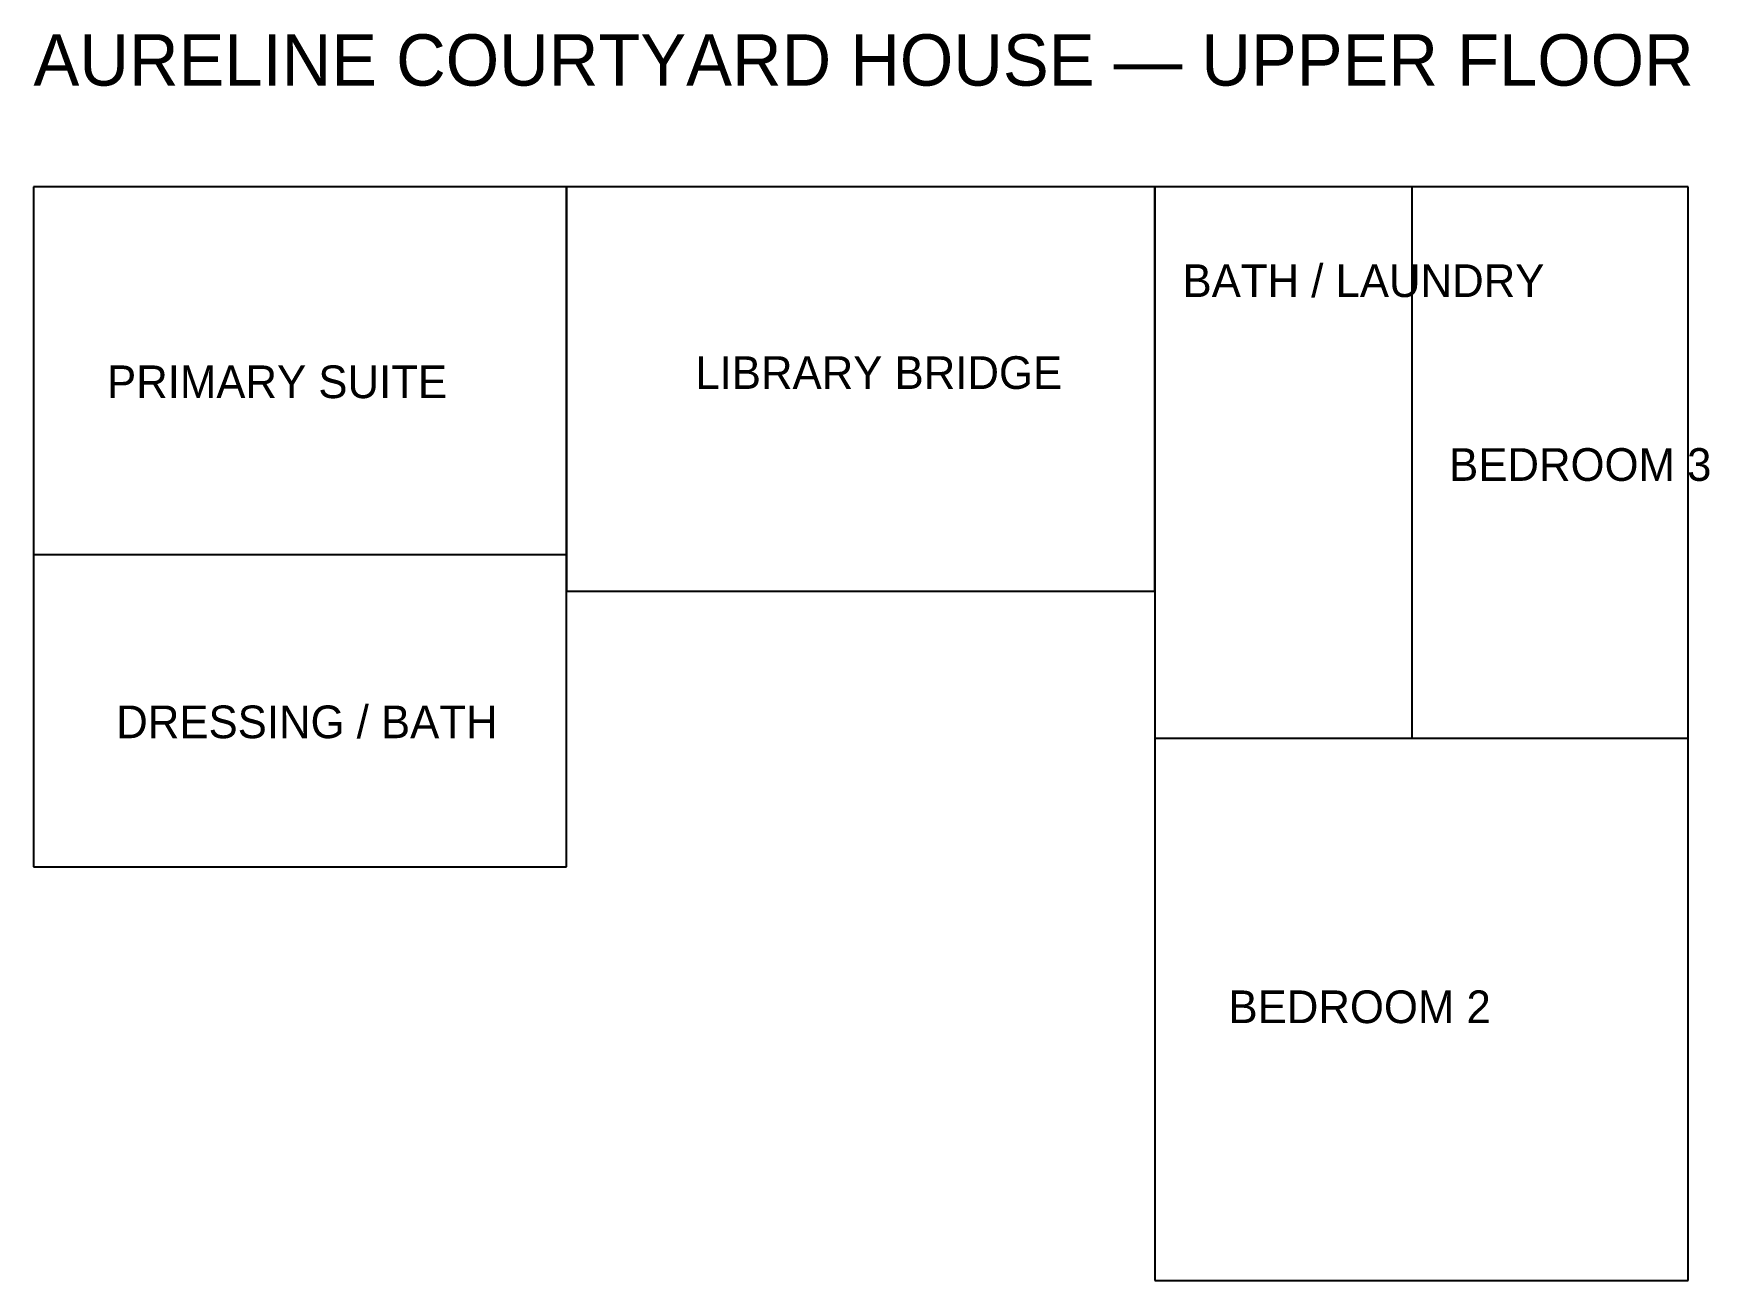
# Model space of a CAD drawing. Header units: inches. Extents: x -354 to 363, y -193 to 341.
import ezdxf

# ---------------------------------------------------------------- set-up
doc = ezdxf.new("R2010")
doc.units = ezdxf.units.IN

msp = doc.modelspace()

# ---------------------------------------------------------------- linework, layer by layer
at = {"layer": 'A-WALL'}
for p, q in [((-125.984, 275.591), (-354.331, 275.591)), ((-354.331, 275.591), (-354.331, -15.748)), ((-125.984, -15.748), (-125.984, 275.591)), ((125.984, 275.591), (-125.984, 275.591)), ((-125.984, 275.591), (-125.984, 102.362)), ((354.331, 275.591), (125.984, 275.591)), ((125.984, 275.591), (125.984, -192.913)), ((125.984, 102.362), (125.984, 275.591)), ((236.22, 39.37), (236.22, 275.591)), ((354.331, -192.913), (354.331, 275.591)), ((-354.331, 118.11), (-125.984, 118.11)), ((-125.984, 102.362), (125.984, 102.362)), ((125.984, 39.37), (354.331, 39.37)), ((-354.331, -15.748), (-125.984, -15.748)), ((125.984, -192.913), (354.331, -192.913))]:
    msp.add_line(p, q, dxfattribs=at)

# ---------------------------------------------------------------- texts
at = {"layer": 'A-TEXT'}
for s, height, p in [('AURELINE COURTYARD HOUSE — UPPER FLOOR', 22, (-354.331, 318.898)), ('BATH / LAUNDRY', 14, (137.795, 228.346)), ('LIBRARY BRIDGE', 14, (-70.866, 188.976)), ('PRIMARY SUITE', 14, (-322.835, 185.039)), ('BEDROOM 3', 14, (251.969, 149.606)), ('DRESSING / BATH', 14, (-318.898, 39.37)), ('BEDROOM 2', 14, (157.48, -82.677))]:
    msp.add_text(s, height=height, dxfattribs=at).set_placement(p)

doc.saveas('drawing.dxf')
